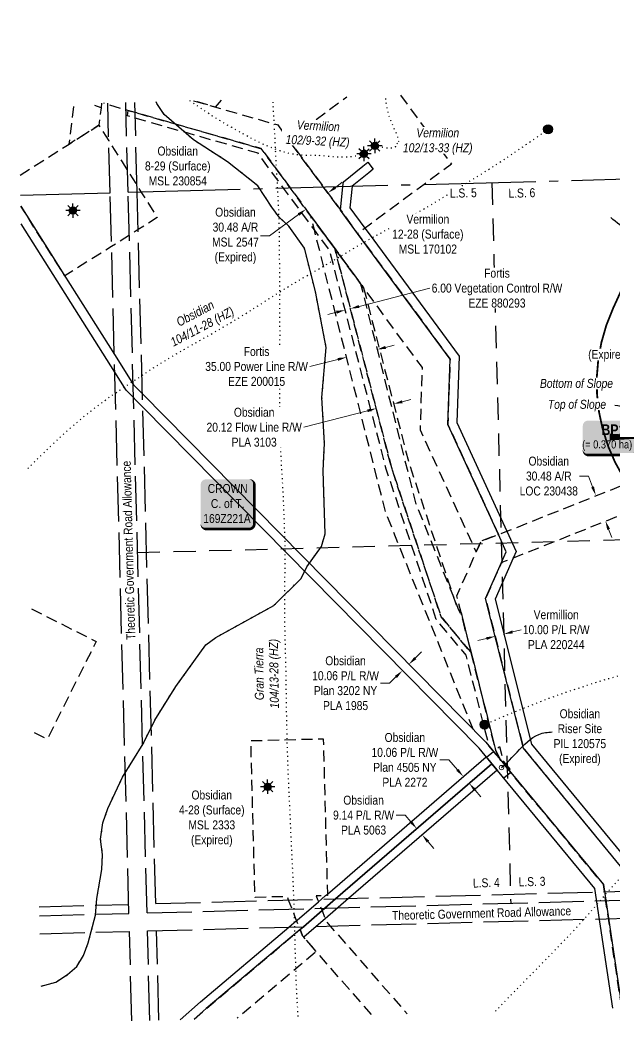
# Model space of a CAD drawing. Extents: x 621399 to 636927, y 5840575 to 5849274.
# Drawn here: x 627266 to 627930, y 5843533 to 5844649 of the extents above; entities that cross this region are included whole.
import ezdxf
from ezdxf.enums import TextEntityAlignment as Align

# ---------------------------------------------------------------- set-up
doc = ezdxf.new("R2010")
doc.units = 0
doc.header["$LTSCALE"] = 5
doc.header["$PDSIZE"] = 0.5
for name, pattern in [('foc-ACCESSROAD', [3.75, 2.5, -1.25]), ('foc-BUFFER', [16.75, 15, -1.75]), ('foc-DOT', [1, 0.2, -0.8]), ('foc-FLOWLINE', [3.75, 2.5, -1.25]), ('foc-LSD', [8, 5, -3]), ('foc-QUARTERLINE', [33, 25, -3, 2, -3]), ('foc-UNSURVEYED', [12.5, 10, -2.5]), ('foc-WHEELTRACKS', [2, 0.4, -1.6])]:
    doc.linetypes.add(name, pattern=pattern)
doc.layers.get('Defpoints').update_dxf_attribs({"color": 9})
for name, color, linetype in [('AS-DRILL', 8, 'foc-DOT'), ('AS-DRILL-T', 8, 'Continuous'), ('AS-OWNER', 7, 'Continuous'), ('AUX-BUFFER', 7, 'foc-BUFFER'), ('C-AR', 13, 'foc-ACCESSROAD'), ('C-FLOWLINE', 13, 'foc-FLOWLINE'), ('C-RW', 13, 'Continuous'), ('C-WS', 13, 'foc-ACCESSROAD'), ('C-WS-S', 8, 'Continuous'), ('F-EZE', 190, 'foc-FLOWLINE'), ('F-RW', 190, 'Continuous'), ('F-WS', 190, 'foc-ACCESSROAD'), ('F-WS-S', 8, 'Continuous'), ('L-QSEC', 8, 'foc-QUARTERLINE'), ('L-ROAD-T', 7, 'Continuous'), ('L-SECTION-LSD', 7, 'foc-LSD'), ('L-USEC', 7, 'foc-UNSURVEYED'), ('P-TEMP-BLOCKS', 250, 'Continuous'), ('T-WATER-P3', 160, 'foc-WHEELTRACKS')]:
    doc.layers.add(name, color=color, linetype=linetype)
for name, color, linetype, lineweight in [('C-AR-T', 13, 'Continuous', 9), ('C-FLOWLINE-T', 13, 'Continuous', 9), ('C-RW-T', 13, 'Continuous', 9), ('C-WS-T', 13, 'Continuous', 9), ('F-EZE-T', 190, 'Continuous', 9), ('F-RW-T', 190, 'Continuous', 9), ('F-WS-T', 190, 'Continuous', 9), ('T-TEXT', 48, 'Continuous', 18)]:
    doc.layers.add(name, color=color, linetype=linetype, lineweight=lineweight)
doc.styles.add('100L', font='ARIALN.TTF', dxfattribs={"height": 11})
doc.styles.add('80', font='ARIALN.TTF', dxfattribs={"height": 10})
doc.styles.add('80CG', font='ARIALN.TTF', dxfattribs={"height": 10})
doc.styles.add('80L', font='ARIALN.TTF', dxfattribs={"height": 10})
doc.styles.add('BOLD', font='ARIALNB.TTF')
doc.styles.add('foc-LtypeFont', font='ARIALN.TTF', dxfattribs={"height": 7.35})
doc.linetypes.add('foc-TOPO-flowdirection-NOLINE', pattern='A,0,[">",foc-LtypeFont,S=0.3,R=0,X=0,Y=-0.945],-20,[">",foc-LtypeFont,S=0.3,R=0,X=0,Y=-0.945],0', length=20)
doc.dimstyles.new('CG2011', dxfattribs={"dimscale": 5, "dimtxt": 9, "dimasz": 2, "dimexe": 0.2, "dimexo": 0.0625, "dimgap": 0.5, "dimtad": 0, "dimtih": 1, "dimtoh": 1, "dimzin": 0, "dimdsep": 46, "dimtxsty": '80CG', "dimcen": 0.1, "dimse1": 1, "dimse2": 1, "dimclrd": 256, "dimclrt": 256, "dimaunit": 1, "dimadec": 4, "dimazin": 0, "dimtfac": 0.06, "dimtofl": 0, "dimtmove": 0, "dimatfit": 1, "dimfxl": 0.2, "dimtolj": 1, "dimtzin": 0, "dimlwd": -1, "dimarcsym": 0})
doc.dimstyles.new('Compass 5 000', dxfattribs={"dimscale": 5, "dimtxt": 9, "dimasz": 2, "dimexe": 0.2, "dimexo": 0.0625, "dimgap": 0.5, "dimtad": 0, "dimtih": 1, "dimtoh": 1, "dimzin": 0, "dimdsep": 46, "dimtxsty": '80CG', "dimcen": 0.1, "dimse1": 1, "dimse2": 1, "dimclrd": 256, "dimclrt": 256, "dimaunit": 1, "dimadec": 4, "dimazin": 0, "dimtfac": 0.06, "dimtofl": 0, "dimtmove": 0, "dimatfit": 1, "dimfxl": 0.2, "dimtolj": 1, "dimtzin": 0, "dimlwd": -1, "dimarcsym": 0})

# ---------------------------------------------------------------- blocks, each defined once
blk = doc.blocks.new('*D48')
at = {"layer": 'C-AR-T', "transparency": 16777216}
for p, q in [((627900.3, 5844140.6), (627890.3, 5844140.6)), ((627904.9, 5844128.5), (627900.3, 5844140.6)), ((627922.7, 5844081.3), (627926.3, 5844072))]:
    blk.add_line(p, q, dxfattribs=at)
for points in [[(627906.4, 5844129.1), (627903.3, 5844128), (627908.4, 5844119.2)], [(627924.3, 5844081.9), (627921.2, 5844080.7), (627919.2, 5844090.7)]]:
    blk.add_solid(points, dxfattribs=at)
at = {"layer": 'Defpoints', "color": 0, "transparency": 16777216}
for p in [(627939.6, 5844131), (627908.4, 5844119.2), (627950.3, 5844102.4)]:
    blk.add_point(p, dxfattribs=at)
at = {"layer": 'C-AR-T', "transparency": 16777216, "insert": (627856, 5844140.6), "char_height": 10, "attachment_point": 5, "style": '80CG'}
blk.add_mtext('\\A1;Obsidian\\P30.48 A/R\\PLOC 230438', dxfattribs=at)
blk = doc.blocks.new('*D49')
at = {"layer": 'C-AR-T', "transparency": 16777216}
for p, q in [((627617.5, 5844462.4), (627625.5, 5844468.4)), ((627576.8, 5844432.5), (627544.2, 5844408.6)), ((627544.2, 5844408.6), (627534.2, 5844408.6))]:
    blk.add_line(p, q, dxfattribs=at)
for points in [[(627616.5, 5844463.8), (627618.4, 5844461.1), (627609.4, 5844456.5)], [(627575.8, 5844433.8), (627577.8, 5844431.2), (627584.8, 5844438.4)]]:
    blk.add_solid(points, dxfattribs=at)
at = {"layer": 'Defpoints', "color": 0, "transparency": 16777216}
for p in [(627609.4, 5844456.5), (627730, 5844292.7), (627705.4, 5844274.6)]:
    blk.add_point(p, dxfattribs=at)
at = {"layer": 'C-AR-T', "transparency": 16777216, "insert": (627506.3, 5844408.6), "char_height": 10, "attachment_point": 5, "style": '80CG'}
blk.add_mtext('\\A1;Obsidian\\P30.48 A/R\\PMSL 2547\\P(Expired)', dxfattribs=at)
blk = doc.blocks.new('*D53')
at = {"layer": 'C-FLOWLINE-T', "transparency": 16777216}
for p, q in [((627692.5, 5844223.6), (627702.2, 5844226.1)), ((627653.7, 5844213.5), (627582.6, 5844195.1))]:
    blk.add_line(p, q, dxfattribs=at)
for points in [[(627692.1, 5844225.2), (627692.9, 5844222), (627682.8, 5844221.1)], [(627653.3, 5844215.1), (627654.1, 5844211.9), (627663.4, 5844216)]]:
    blk.add_solid(points, dxfattribs=at)
at = {"layer": 'Defpoints', "color": 0, "transparency": 16777216}
for p in [(627663.4, 5844216), (627676, 5844166.9), (627695.5, 5844172)]:
    blk.add_point(p, dxfattribs=at)
at = {"layer": 'C-FLOWLINE-T', "transparency": 16777216, "insert": (627527.2, 5844195.1), "char_height": 10, "attachment_point": 5, "style": '80CG', "bg_fill": 3, "box_fill_scale": 1.1, "bg_fill_color": 256, "bg_fill_true_color": 13158600, "bg_fill_transparency": 0}
blk.add_mtext('\\A1;Obsidian\\P20.12 Flow Line R/W\\PPLA 3103', dxfattribs=at)
blk = doc.blocks.new('*D54')
at = {"layer": 'C-RW-T', "transparency": 16777216}
for p, q in [((627706.9, 5843937.5), (627714.1, 5843944.5)), ((627678.3, 5843909.5), (627668.3, 5843909.5)), ((627685.4, 5843916.5), (627678.3, 5843909.5))]:
    blk.add_line(p, q, dxfattribs=at)
for points in [[(627705.8, 5843938.7), (627708.1, 5843936.3), (627699.8, 5843930.5)], [(627684.3, 5843917.7), (627686.6, 5843915.3), (627692.6, 5843923.5)]]:
    blk.add_solid(points, dxfattribs=at)
at = {"layer": 'Defpoints', "color": 0, "transparency": 16777216}
for p in [(627621.9, 5843995.9), (627629.1, 5844002.9), (627692.6, 5843923.5)]:
    blk.add_point(p, dxfattribs=at)
at = {"layer": 'C-RW-T', "transparency": 16777216, "insert": (627629.2, 5843909.5), "char_height": 10, "attachment_point": 5, "style": '80CG'}
blk.add_mtext('\\A1;Obsidian\\P10.06 P/L R/W\\PPlan 3202 NY\\PPLA 1985', dxfattribs=at)
blk = doc.blocks.new('*D55')
at = {"layer": 'C-RW-T', "transparency": 16777216}
for p, q in [((627744.5, 5843824), (627734.5, 5843824)), ((627754, 5843812.9), (627744.5, 5843824)), ((627773.7, 5843790.2), (627780.2, 5843782.6))]:
    blk.add_line(p, q, dxfattribs=at)
for points in [[(627755.3, 5843814), (627752.8, 5843811.8), (627760.6, 5843805.4)], [(627775, 5843791.3), (627772.4, 5843789.1), (627767.2, 5843797.8)]]:
    blk.add_solid(points, dxfattribs=at)
at = {"layer": 'Defpoints', "color": 0, "transparency": 16777216}
for p in [(627760.6, 5843805.4), (627727, 5843776.3), (627733.6, 5843768.7)]:
    blk.add_point(p, dxfattribs=at)
at = {"layer": 'C-RW-T', "transparency": 16777216, "insert": (627695.4, 5843824), "char_height": 10, "attachment_point": 5, "style": '80CG'}
blk.add_mtext('\\A1;Obsidian\\P10.06 P/L R/W\\PPlan 4505 NY\\PPLA 2272', dxfattribs=at)
blk = doc.blocks.new('*D56')
at = {"layer": 'C-RW-T', "transparency": 16777216}
for p, q in [((627695.6, 5843762.3), (627685.6, 5843762.3)), ((627702.1, 5843754.8), (627695.6, 5843762.3)), ((627721.2, 5843732.7), (627727.7, 5843725.2))]:
    blk.add_line(p, q, dxfattribs=at)
for points in [[(627703.4, 5843755.9), (627700.9, 5843753.7), (627708.7, 5843747.2)], [(627722.5, 5843733.8), (627719.9, 5843731.6), (627714.7, 5843740.3)]]:
    blk.add_solid(points, dxfattribs=at)
at = {"layer": 'Defpoints', "color": 0, "transparency": 16777216}
for p in [(627714.7, 5843740.3), (627697.7, 5843737.7), (627703.7, 5843730.8)]:
    blk.add_point(p, dxfattribs=at)
at = {"layer": 'C-RW-T', "transparency": 16777216, "insert": (627649.3, 5843762.3), "char_height": 10, "attachment_point": 5, "style": '80CG'}
blk.add_mtext('\\A1;Obsidian\\P9.14 P/L R/W\\PPLA 5063', dxfattribs=at)
blk = doc.blocks.new('*D58')
at = {"layer": 'Defpoints', "color": 0, "transparency": 16777216}
for p in [(627630.3, 5844273.2), (627691.5, 5844173.9), (627657.5, 5844165.3)]:
    blk.add_point(p, dxfattribs=at)
at = {"layer": 'F-EZE-T', "transparency": 16777216}
for p, q in [((627673.9, 5844284.2), (627683.6, 5844286.7)), ((627620.6, 5844270.8), (627589.4, 5844262.9))]:
    blk.add_line(p, q, dxfattribs=at)
for points in [[(627673.5, 5844285.9), (627674.3, 5844282.6), (627664.2, 5844281.8)], [(627620.2, 5844272.4), (627621, 5844269.2), (627630.3, 5844273.2)]]:
    blk.add_solid(points, dxfattribs=at)
at = {"layer": 'F-EZE-T', "transparency": 16777216, "insert": (627529.9, 5844262.9), "char_height": 10, "attachment_point": 5, "style": '80CG', "bg_fill": 3, "box_fill_scale": 1.1, "bg_fill_color": 256, "bg_fill_true_color": 13158600, "bg_fill_transparency": 0}
blk.add_mtext('\\A1;Fortis\\P35.00 Power Line R/W\\PEZE 200015', dxfattribs=at)
blk = doc.blocks.new('*D59')
at = {"layer": 'Defpoints', "color": 0, "transparency": 16777216}
for p in [(627620.4, 5844358), (627626.3, 5844359.5), (627628.7, 5844325.9)]:
    blk.add_point(p, dxfattribs=at)
at = {"layer": 'F-EZE-T', "transparency": 16777216}
for p, q in [((627644.2, 5844329.9), (627723.1, 5844350.3)), ((627619.1, 5844323.4), (627609.4, 5844320.9))]:
    blk.add_line(p, q, dxfattribs=at)
for points in [[(627643.8, 5844331.5), (627644.6, 5844328.3), (627634.5, 5844327.4)], [(627618.6, 5844325), (627619.5, 5844321.8), (627628.7, 5844325.9)]]:
    blk.add_solid(points, dxfattribs=at)
at = {"layer": 'F-EZE-T', "transparency": 16777216, "insert": (627798.2, 5844350.3), "char_height": 10, "attachment_point": 5, "style": '80CG', "bg_fill": 3, "box_fill_scale": 1.1, "bg_fill_color": 256, "bg_fill_true_color": 13158600, "bg_fill_transparency": 0}
blk.add_mtext('\\A1;Fortis\\P6.00 Vegetation Control R/W\\PEZE 880293', dxfattribs=at)
blk = doc.blocks.new('*D61')
at = {"layer": 'Defpoints', "color": 0, "transparency": 16777216}
for p in [(627795.4, 5843965), (627805.1, 5843967.4), (627805.9, 5843964.3)]:
    blk.add_point(p, dxfattribs=at)
at = {"layer": 'F-RW-T', "transparency": 16777216}
for p, q in [((627815.6, 5843966.7), (627825.3, 5843969.2)), ((627786.5, 5843959.4), (627776.8, 5843957))]:
    blk.add_line(p, q, dxfattribs=at)
for points in [[(627786.1, 5843961), (627786.9, 5843957.8), (627796.2, 5843961.9)], [(627815.2, 5843968.4), (627816, 5843965.1), (627805.9, 5843964.3)]]:
    blk.add_solid(points, dxfattribs=at)
at = {"layer": 'F-RW-T', "transparency": 16777216, "insert": (627864.3, 5843969.2), "char_height": 10, "attachment_point": 5, "style": '80CG'}
blk.add_mtext('\\A1;Vermillion\\P10.00 P/L R/W\\PPLA 220244', dxfattribs=at)
blk = doc.blocks.new('*U46')
h = blk.add_hatch(color=255)
edge = h.paths.add_edge_path()
edge.add_line((-24, -28.5), (24, -28.5))
edge.add_arc((24, -22.5), 6, 270, 360)
edge.add_line((30, -22.5), (30, 21))
edge.add_arc((24, 21), 6, 0, 90)
edge.add_line((24, 27), (-24, 27))
edge.add_arc((-24, 21), 6, 90, 180)
edge.add_line((-30, 21), (-30, -22.5))
edge.add_arc((-24, -22.5), 6, 180, 270)
at = {"color": 14, "flags": 128}
blk.add_lwpolyline([(-24, -28.5, 3, 3, 0), (24, -28.5, 3, 3, 0.414214), (30, -22.5, 3, 3, 0), (30, 21, 3, 0, 0.414214), (24, 27, 0, 0, 0), (-24, 27, 0, 0, 0.414214), (-30, 21, 0, 0, 0), (-30, -22.5, 0, 3, 0.414214)], format="xyseb", close=True, dxfattribs=at)
at = {"color": 14, "style": '80'}
blk.add_attdef('ENTER_TEXT_001', (-26.8, -4.9), '', height=10, dxfattribs=at)
blk = doc.blocks.new('GAS')
h = blk.add_hatch(color=255)
h.dxf.hatch_style = 1
edge = h.paths.add_edge_path()
edge.add_arc((0, 0), 0.9, 0, 360)
for p, q in [((-0.81, 0), (-1.62, 0)), ((-0.57, 0.57), (-1.14, 1.14)), ((0, 0.81), (0, 1.62)), ((0.57, 0.57), (1.14, 1.14)), ((1.62, 0), (0.81, 0)), ((-0.57, -0.57), (-1.14, -1.14)), ((0, -0.81), (0, -1.62)), ((1.14, -1.14), (0.57, -0.57))]:
    blk.add_line(p, q)
blk.add_circle((0, 0), 0.8)
blk = doc.blocks.new('BH-Existing')
at = {"layer": 'AS-DRILL-T'}
h = blk.add_hatch(color=256, dxfattribs=at)
h.dxf.hatch_style = 1
edge = h.paths.add_edge_path()
edge.add_arc((0, 0), 0.5, 0, 360)
blk.add_circle((0, 0), 0.5, dxfattribs=at)
blk = doc.blocks.new('*U73')
at = {"true_color": 0xff8aff}
h = blk.add_hatch(color=211, dxfattribs=at)
edge = h.paths.add_edge_path()
edge.add_line((-24, -20), (24, -20))
edge.add_arc((24, -14), 6, 270, 360)
edge.add_line((30, -14), (30, 12.5))
edge.add_arc((24, 12.5), 6, 0, 90)
edge.add_line((24, 18.5), (-24, 18.5))
edge.add_arc((-24, 12.5), 6, 90, 180)
edge.add_line((-30, 12.5), (-30, -14))
edge.add_arc((-24, -14), 6, 180, 270)
at = {"color": 250, "flags": 128}
blk.add_lwpolyline([(-24, -20, 3, 3, 0), (24, -20, 3, 3, 0.414214), (30, -14, 3, 3, 0), (30, 12.5, 3, 0, 0.414214), (24, 18.5, 0, 0, 0), (-24, 18.5, 0, 0, 0.414214), (-30, 12.5, 0, 0, 0), (-30, -14, 0, 3, 0.414214)], format="xyseb", close=True, dxfattribs=at)
at = {"flags": 128}
blk.add_lwpolyline([(68.1, 0.8, 0, 7.5, 0), (0, 0, 0, 0, 0)], format="xyseb", dxfattribs=at)
at = {"color": 250}
for tag, p, height, style in [('TEMP_AREA_W1_001', (-9.2, 2.2), 12, 'BOLD'), ('ENTER_TEXT_001', (-30.7, -12.6), 9, '80')]:
    blk.add_attdef(tag, p, '', height=height, dxfattribs=dict(at, style=style))

msp = doc.modelspace()

# ---------------------------------------------------------------- linework, layer by layer
at = {"layer": 'AS-DRILL', "flags": 128}
for points in [[(630969.023, 5844687.296), (630969.023, 5844687.306), (630969.146, 5844687.559), (630969.394, 5844688.016), (630971.016, 5844688.34), (630971.761, 5844688.15), (630972.639, 5844687.503), (630972.647, 5844686.463), (630971.918, 5844685.663), (630971.163, 5844685.093), (630970.295, 5844685.019), (630969.695, 5844685.363), (630969.762, 5844686.235), (630970.077, 5844686.784), (630970.287, 5844686.78), (630970.429, 5844686.744), (630970.541, 5844686.647), (630970.722, 5844686.251), (630970.801, 5844685.913), (630970.857, 5844685.675), (630970.773, 5844685.462), (630970.598, 5844685.278), (630970.487, 5844685.305), (630970.368, 5844685.632), (630970.247, 5844686.068), (630970.082, 5844686.594), (630969.764, 5844687.276), (630969.596, 5844687.582), (630969.386, 5844687.926), (630969.009, 5844688.576), (630968.485, 5844689.082), (630967.816, 5844689.414), (630967.1, 5844689.605), (630966.99, 5844689.612), (630966.912, 5844689.55), (630966.902, 5844689.53), (630966.866, 5844689.399), (630966.834, 5844689.098), (630966.736, 5844688.645), (630966.736, 5844688.635), (630966.552, 5844688.03), (630966.233, 5844687.261), (630965.719, 5844686.307), (630965.01, 5844685.147), (630964.177, 5844683.754), (630963.231, 5844682.118), (630962.109, 5844680.317), (630960.729, 5844678.429), (630959.062, 5844676.424), (630957.078, 5844674.339), (630954.834, 5844672.208), (630952.291, 5844670.069), (630949.418, 5844667.941), (630946.273, 5844665.845), (630945.093, 5844665.093), (630942.859, 5844663.702), (630939.229, 5844661.444), (630935.421, 5844659.1), (630931.333, 5844656.729), (630926.994, 5844654.392), (630922.505, 5844652.07), (630917.777, 5844649.712), (630912.85, 5844647.298), (630907.658, 5844644.707), (630902.262, 5844641.911), (630896.66, 5844638.919), (630890.863, 5844635.791), (630884.917, 5844632.58), (630878.924, 5844629.267), (630872.734, 5844625.829), (630866.365, 5844622.396), (630859.705, 5844618.966), (630852.904, 5844615.561), (630846.093, 5844612.166), (630839.045, 5844608.645), (630831.96, 5844605.043), (630824.926, 5844601.392), (630817.658, 5844597.495), (630810.354, 5844593.466), (630803.013, 5844589.327), (630795.78, 5844585.241), (630788.291, 5844581.008), (630780.753, 5844576.753), (630773.037, 5844572.423), (630765.232, 5844568.071), (630757.457, 5844563.68), (630751.358, 5844560.225), (630750.116, 5844559.531), (630738.341, 5844552.881), (630735.188, 5844551.096), (630732.695, 5844549.688), (630730.488, 5844548.438), (630722.503, 5844544.051), (630714.344, 5844539.84), (630705.948, 5844535.852), (630697.506, 5844532.103), (630688.852, 5844528.429), (630680.137, 5844524.773), (630671.441, 5844521.167), (630662.636, 5844517.539), (630653.901, 5844513.912), (630645.066, 5844510.242), (630636.224, 5844506.483), (630627.416, 5844502.584), (630618.579, 5844498.645), (630609.836, 5844494.928), (630600.826, 5844491.474), (630591.755, 5844488.408), (630582.607, 5844485.621), (630573.451, 5844483.123), (630564.097, 5844480.9), (630554.658, 5844478.905), (630545.306, 5844476.982), (630535.995, 5844475.061), (630526.67, 5844473.249), (630517.14, 5844471.642), (630498.155, 5844468.979), (630479.035, 5844466.473), (630459.911, 5844463.777), (630440.878, 5844461.053), (630421.924, 5844459.061), (630402.849, 5844457.877), (630383.63, 5844456.859), (630364.373, 5844455.729), (630345.142, 5844454.421), (630325.91, 5844453.112), (630306.766, 5844451.896), (630287.551, 5844450.708), (630268.336, 5844449.499), (630249.208, 5844448.043), (630230.066, 5844446.407), (630210.922, 5844444.801), (630191.956, 5844443.279), (630172.884, 5844441.604), (630153.854, 5844439.861), (630134.645, 5844438.453), (630115.491, 5844437.607), (630096.268, 5844437.088), (630077.134, 5844436.603), (630057.941, 5844436.105), (630038.679, 5844435.546), (630019.637, 5844434.983), (630000.457, 5844434.356), (629981.421, 5844433.573), (629962.193, 5844432.514), (629942.951, 5844431.225), (629923.739, 5844429.897), (629904.648, 5844428.562), (629885.549, 5844427.167), (629866.385, 5844425.59), (629847.191, 5844423.982), (629828.068, 5844422.356), (629809.068, 5844420.604), (629789.742, 5844418.712), (629770.565, 5844416.865), (629751.39, 5844414.948), (629732.217, 5844412.92), (629713.187, 5844410.817), (629694.255, 5844408.396), (629675.202, 5844405.301), (629656.471, 5844401.365), (629637.99, 5844396.695), (629619.838, 5844391.324), (629601.595, 5844385.251), (629583.536, 5844379.052), (629565.373, 5844372.96), (629546.948, 5844367.352), (629528.391, 5844362.54), (629509.649, 5844358.283), (629491.06, 5844354.261), (629472.224, 5844350.172), (629453.549, 5844346.007), (629434.822, 5844341.561), (629416.579, 5844336.968), (629398.396, 5844332.006), (629380.329, 5844326.847), (629362.361, 5844321.681), (629344.475, 5844316.467), (629326.571, 5844311.183), (629308.504, 5844306.034), (629290.369, 5844301.504), (629272.059, 5844297.179), (629253.958, 5844292.87), (629235.453, 5844288.75), (629217.007, 5844285.001), (629198.452, 5844281.59), (629179.967, 5844278.191), (629161.81, 5844274.51), (629143.355, 5844270.341), (629125.43, 5844265.487), (629107.404, 5844259.869), (629089.606, 5844253.987), (629072.422, 5844247.972), (629054.081, 5844241.465), (629036.491, 5844235.649), (629018.33, 5844229.888), (629000.574, 5844224.287), (628982.483, 5844218.518), (628964.778, 5844212.549), (628947.286, 5844206.425), (628929.475, 5844200.313), (628912.177, 5844194.405), (628894.319, 5844188.171), (628876.388, 5844182.016), (628858.41, 5844176.129), (628840.35, 5844170.351), (628822.29, 5844164.512), (628804.448, 5844158.789), (628786.452, 5844152.842), (628768.477, 5844146.475), (628750.836, 5844140.318), (628733.146, 5844134.879), (628714.794, 5844129.893), (628696.381, 5844124.925), (628677.81, 5844119.902), (628659.231, 5844115.17), (628640.647, 5844110.608), (628622.429, 5844105.825), (628603.792, 5844100.661), (628585.284, 5844095.51), (628566.778, 5844090.66), (628548.024, 5844086.073), (628529.33, 5844081.518), (628510.661, 5844076.793), (628492.101, 5844071.721), (628473.773, 5844066.575), (628455.405, 5844061.428), (628437, 5844056.151), (628418.431, 5844050.668), (628400.095, 5844045.102), (628381.713, 5844039.725), (628363.087, 5844034.881), (628344.441, 5844030.387), (628325.733, 5844025.982), (628307.008, 5844021.445), (628288.423, 5844016.563), (628269.942, 5844011.513), (628251.544, 5844006.365), (628233.269, 5844001.121), (628214.773, 5843995.911), (628196.506, 5843990.727), (628177.984, 5843985.366), (628159.663, 5843979.96), (628141.219, 5843974.271), (628122.86, 5843968.444), (628104.539, 5843962.648), (628086.07, 5843957.529), (628067.333, 5843953.102), (628048.806, 5843948.642), (628030.158, 5843943.887), (628011.511, 5843939.073), (627993.177, 5843934.127), (627974.76, 5843928.949), (627956.16, 5843923.886), (627937.619, 5843918.835), (627919.199, 5843913.376), (627900.808, 5843907.609), (627882.471, 5843901.673), (627864.274, 5843895.41), (627846.415, 5843888.806), (627828.608, 5843881.794), (627810.937, 5843874.515), (627808.257, 5843873.393), (627784.279, 5843863.343)], [(627661.78, 5844509.013), (627661.791, 5844508.983), (627661.8, 5844509.004), (627661.833, 5844509.265), (627661.857, 5844509.495), (627661.905, 5844509.967), (627661.98, 5844510.899), (627662.649, 5844512.477), (627663.515, 5844513.4), (627663.765, 5844513.417), (627663.554, 5844513.051), (627662.966, 5844512.215), (627662.503, 5844511.563), (627662.045, 5844510.731), (627661.303, 5844510.391), (627661.214, 5844511.149), (627661.949, 5844511.699), (627662.214, 5844511.895), (627662.184, 5844511.895), (627662.174, 5844511.894), (627662.266, 5844511.837), (627662.622, 5844511.616), (627663.883, 5844510.819), (627665.712, 5844509.757), (627668.031, 5844508.667), (627670.595, 5844507.794), (627673.263, 5844507.154), (627675.973, 5844506.805), (627678.628, 5844506.655), (627681.036, 5844506.758), (627683.003, 5844507.25), (627684.425, 5844507.968), (627685.21, 5844508.538), (627685.869, 5844509.346), (627685.906, 5844509.477), (627685.981, 5844509.679), (627686.018, 5844509.8), (627686.005, 5844509.89), (627685.933, 5844509.988), (627685.841, 5844510.055), (627685.8, 5844510.074), (627685.8, 5844510.084), (627685.819, 5844510.115), (627685.849, 5844510.136), (627685.918, 5844510.158), (627686.046, 5844510.241), (627686.143, 5844510.353), (627686.406, 5844510.61), (627686.522, 5844510.774), (627686.628, 5844510.916), (627686.755, 5844511.03), (627686.893, 5844511.123), (627687.032, 5844511.157), (627687.162, 5844511.151), (627687.362, 5844511.156), (627687.036, 5844511.397), (627686.449, 5844512.042), (627686.373, 5844512.26), (627686.335, 5844512.579), (627686.399, 5844513.571), (627686.676, 5844514.069), (627687.164, 5844514.502), (627687.819, 5844514.709), (627688.097, 5844514.416), (627688.156, 5844514.058), (627688.584, 5844514.169), (627688.702, 5844514.242), (627688.739, 5844514.333), (627688.728, 5844514.383), (627688.599, 5844514.73), (627688.331, 5844515.393), (627688.036, 5844516.365), (627687.793, 5844517.599), (627687.505, 5844519.042), (627687.044, 5844520.621), (627686.44, 5844522.275), (627685.624, 5844524.035), (627684.602, 5844525.998), (627683.471, 5844528.279), (627682.291, 5844530.939), (627681.06, 5844533.998), (627679.74, 5844537.415), (627678.339, 5844541.239), (627677.019, 5844545.416), (627675.899, 5844549.988), (627674.958, 5844554.965), (627674.209, 5844560.247), (627673.814, 5844565.04)], [(627649.718, 5844500.126), (627649.728, 5844500.117), (627649.769, 5844500.088), (627649.82, 5844500.049), (627649.891, 5844500.001), (627649.963, 5844499.933), (627650.005, 5844499.864), (627650.067, 5844499.785), (627650.15, 5844499.678), (627650.244, 5844499.54), (627650.349, 5844499.353), (627650.444, 5844499.125), (627650.542, 5844498.828), (627650.641, 5844498.48), (627650.741, 5844498.122), (627650.88, 5844497.786), (627651.026, 5844497.56), (627651.149, 5844497.433), (627651.25, 5844497.396), (627651.319, 5844497.427), (627651.369, 5844497.439), (627651.398, 5844497.48), (627651.415, 5844497.61), (627651.389, 5844497.839), (627651.34, 5844498.168), (627651.21, 5844498.555), (627651.039, 5844498.981), (627650.837, 5844499.426), (627650.624, 5844499.89), (627650.392, 5844500.364), (627650.287, 5844500.551), (627650.066, 5844500.956), (627649.919, 5844501.212), (627649.686, 5844501.716), (627649.626, 5844502.105), (627649.647, 5844502.455), (627649.667, 5844502.826), (627649.679, 5844503.116), (627649.673, 5844503.346), (627649.669, 5844503.506), (627649.642, 5844503.405), (627649.605, 5844503.274), (627649.539, 5844503.123), (627649.444, 5844502.92), (627649.28, 5844502.726), (627649.074, 5844502.55), (627648.936, 5844502.457), (627648.867, 5844502.455), (627648.797, 5844502.423), (627648.779, 5844502.342), (627648.822, 5844502.254), (627648.893, 5844502.205), (627648.954, 5844502.187), (627648.994, 5844502.178), (627649.044, 5844502.179), (627649.113, 5844502.201), (627649.172, 5844502.263), (627649.23, 5844502.344), (627649.258, 5844502.405), (627649.277, 5844502.436), (627649.276, 5844502.466), (627649.326, 5844502.497), (627649.586, 5844502.474), (627649.738, 5844502.408), (627649.81, 5844502.349), (627649.82, 5844502.35), (627649.789, 5844502.389), (627649.676, 5844502.486), (627649.542, 5844502.633), (627649.518, 5844502.792), (627649.552, 5844503.013), (627649.615, 5844503.295), (627649.667, 5844503.576), (627649.75, 5844503.869), (627649.862, 5844504.172), (627649.938, 5844504.324), (627650.036, 5844504.396), (627650.193, 5844504.53), (627650.31, 5844504.623), (627650.478, 5844504.718), (627650.507, 5844504.729), (627650.738, 5844504.705), (627650.993, 5844504.511), (627651.188, 5844504.326), (627651.37, 5844504.251), (627651.474, 5844504.124), (627651.47, 5844503.864), (627651.456, 5844503.633), (627651.481, 5844503.444), (627651.505, 5844503.294), (627651.527, 5844503.225), (627651.598, 5844503.207), (627651.57, 5844503.126), (627651.433, 5844503.012), (627651.305, 5844502.939), (627651.226, 5844502.897), (627651.196, 5844502.896), (627651.195, 5844502.916), (627651.165, 5844502.905), (627651.116, 5844502.884), (627650.88, 5844502.738), (627650.417, 5844502.446), (627649.71, 5844501.967), (627648.804, 5844501.393), (627647.7, 5844500.774), (627646.209, 5844500.024), (627644.372, 5844499.156), (627642.304, 5844498.261), (627639.875, 5844497.447), (627637.098, 5844496.924), (627633.943, 5844496.671), (627630.416, 5844496.528), (627626.408, 5844496.383), (627621.988, 5844496.327), (627617.402, 5844496.506), (627612.718, 5844496.954), (627608.002, 5844497.52), (627603.268, 5844497.986), (627598.44, 5844498.219), (627593.336, 5844498.325), (627587.872, 5844498.392), (627582.145, 5844498.591), (627575.96, 5844499.079), (627569.585, 5844499.962), (627563.035, 5844501.37), (627556.371, 5844503.356), (627549.636, 5844505.76), (627542.933, 5844508.445), (627536.121, 5844511.447), (627529.404, 5844514.702), (627522.75, 5844518.198), (627516.062, 5844521.834), (627509.189, 5844525.645), (627502.195, 5844529.542), (627495.067, 5844533.557), (627487.954, 5844537.741), (627480.936, 5844542.148), (627473.953, 5844546.747), (627467.019, 5844551.396), (627460.063, 5844556.085), (627455.411, 5844559.238)], [(627576.436, 5843537.587), (627575.23, 5843555.258), (627574.308, 5843574.351), (627573.697, 5843593.411), (627573.102, 5843612.632), (627572.589, 5843631.785), (627572.047, 5843650.878), (627571.461, 5843670.129), (627570.755, 5843689.377), (627569.904, 5843708.441), (627568.939, 5843727.653), (627568.082, 5843746.947), (627567.277, 5843766.162), (627566.347, 5843785.204), (627565.471, 5843804.468), (627564.728, 5843823.585), (627564.197, 5843842.648), (627563.756, 5843861.723), (627563.354, 5843880.829), (627563.106, 5843899.809), (627562.854, 5843918.889), (627562.47, 5843938.075), (627561.917, 5843957.217), (627561.468, 5843976.212), (627561.316, 5843995.325), (627561.416, 5844014.384), (627561.662, 5844033.557), (627561.85, 5844052.668), (627561.557, 5844071.837), (627560.925, 5844090.927), (627560.18, 5844110.134), (627559.194, 5844129.405), (627558.047, 5844148.692), (627557.048, 5844167.682), (627556.406, 5844186.782), (627556.005, 5844205.858), (627555.854, 5844224.93), (627555.925, 5844243.929), (627555.899, 5844263.185), (627555.974, 5844282.403), (627556.049, 5844301.642), (627555.945, 5844320.826), (627555.881, 5844340.001), (627555.845, 5844359.267), (627555.679, 5844378.549), (627555.493, 5844397.781), (627555.248, 5844417.021), (627554.689, 5844436.023), (627553.816, 5844455.146), (627552.693, 5844474.283), (627551.598, 5844493.481), (627550.736, 5844512.595), (627549.734, 5844531.685), (627548.662, 5844550.794), (627548.137, 5844561.701)], [(627274.46, 5844149.079), (627279.801, 5844154.363), (627293.491, 5844167.711), (627307.218, 5844180.789), (627321.39, 5844193.66), (627335.946, 5844206.01), (627350.768, 5844217.717), (627366.241, 5844229.06), (627382.067, 5844239.872), (627398.249, 5844250.424), (627414.379, 5844261.084), (627430.532, 5844271.245), (627447.041, 5844280.814), (627463.434, 5844290.181), (627480.303, 5844299.72), (627496.635, 5844309.155), (627512.899, 5844318.908), (627529.121, 5844329.09), (627545.375, 5844339.594), (627561.498, 5844349.774), (627577.989, 5844359.603), (627594.591, 5844369.045), (627611.032, 5844378.512), (627627.238, 5844388.154), (627643.709, 5844398.023), (627660.389, 5844407.507), (627677.183, 5844416.504), (627693.99, 5844425.751), (627710.353, 5844435.127), (627726.781, 5844444.684), (627743.091, 5844454.599), (627759.395, 5844464.693), (627775.548, 5844474.494), (627791.95, 5844484.681), (627808.132, 5844495.252), (627823.796, 5844505.78), (627839.669, 5844516.714), (627855.222, 5844527.62)], [(627796.503, 5843543.434), (627802.902, 5843550.386), (627816.388, 5843564.279), (627830.017, 5843578.055), (627843.476, 5843591.798), (627856.865, 5843605.578), (627870.334, 5843619.341), (627883.571, 5843633.177), (627896.497, 5843647.436), (627909.225, 5843661.999), (627921.734, 5843676.517), (627934.407, 5843690.879), (627947.18, 5843705.274), (627952.495, 5843711.323), (627964.411, 5843724.816)]]:
    msp.add_lwpolyline(points, dxfattribs=at)
at = {"layer": 'AUX-BUFFER', "color": 251, "linetype": 'foc-BUFFER', "const_width": 1.999, "flags": 128}
msp.add_lwpolyline([(628197.425, 5844064.715, 0.17363032), (628291.363, 5844161.383), (628303.787, 5844188.671, 0.41421356), (628204.672, 5844453.476, 0.41421356), (627939.867, 5844354.361), (627927.443, 5844327.073, 0.41421356), (628026.558, 5844062.268, 0.16434664), (628153.876, 5844049.305)], format="xyb", dxfattribs=at)
at = {"layer": 'C-AR', "flags": 128}
for points in [[(627937.425, 5843547.178), (627916.875, 5843684.817), (627813.484, 5843810.078), (627801.674, 5843824.445), (627796.641, 5843835.066), (627769.326, 5843943.522), (627760.322, 5843979.274), (627758.037, 5843988.348), (627753.358, 5844006.927), (627775.128, 5844056.048), (627780.499, 5844068.17), (627799.774, 5844075.456), (627809.154, 5844079), (627974.132, 5844144.668), (628141.57, 5844158.118), (628161.438, 5844201.733), (628207.892, 5844303.687), (628309.963, 5844527.704), (628363.331, 5844583.356)], [(628371.635, 5844583.577), (628371.705, 5844580.962), (628404.129, 5844581.836), (628335.505, 5844510.275), (628161.866, 5844129.205), (628118.543, 5844125.719), (627980.848, 5844114.641), (627816.349, 5844049.116), (627803.214, 5844044.152), (627785.499, 5844004.181), (627827.623, 5843836.931), (627944.431, 5843695.073), (627947.158, 5843677.631), (627951.858, 5843647.58), (627955.942, 5843621.476), (627958.128, 5843607.5), (627967.438, 5843547.975)], [(627356.878, 5844556.62), (627356.26, 5844551.454), (627353.95, 5844532.112), (627320.76, 5844511.144), (627326.094, 5844555.803)], [(627490.419, 5844560.168), (627483.789, 5844552.427), (627470.463, 5844556.241), (627464.092, 5844558.065), (627459.605, 5844559.349)]]:
    msp.add_lwpolyline(points, dxfattribs=at)
at = {"layer": 'C-FLOWLINE', "flags": 128}
msp.add_lwpolyline([(627649.278, 5844350.848), (627699.707, 5844155.859), (627753.713, 5843993.509), (627758.037, 5843988.348), (627769.326, 5843943.522), (627735.823, 5843983.521), (627680.39, 5844150.154), (627617.217, 5844394.423), (627649.278, 5844350.848)], close=True, dxfattribs=at)
at = {"layer": 'C-RW'}
for points in [[(627266.786, 5844441.846), (627314.954, 5844365.48), (627371.159, 5844276.375), (627392.461, 5844242.605), (627402.488, 5844232.34), (627785.792, 5843843.69), (627801.674, 5843824.445), (627813.484, 5843810.078), (627916.875, 5843684.817), (627937.425, 5843547.178)], [(627927.298, 5843546.909), (627907.345, 5843680.566), (627791.839, 5843820.563), (627778.319, 5843836.946), (627402.875, 5844217.556), (627384.524, 5844236.34), (627371.674, 5844256.712), (627267.301, 5844422.18)], [(627444.652, 5843534.086), (627467.157, 5843554.054), (627565.956, 5843637.333), (627574.572, 5843644.6), (627575.033, 5843644.989), (627599.129, 5843665.602), (627602.203, 5843668.47), (627606.98, 5843672.599), (627608.877, 5843674.24), (627786.145, 5843827.462), (627792.583, 5843819.661), (627618.065, 5843668.891), (627602.942, 5843655.797), (627582.202, 5843637.764), (627578.426, 5843634.694), (627473.736, 5843546.448), (627460.27, 5843534.501)]]:
    msp.add_lwpolyline(points, dxfattribs=at)
msp.add_lwpolyline([(627588.3, 5843631.073), (627582.452, 5843626.134), (627581.202, 5843627.56), (627578.426, 5843634.694), (627582.202, 5843637.764), (627602.942, 5843655.797), (627618.065, 5843668.891), (627792.583, 5843819.661), (627798.397, 5843812.593), (627632.499, 5843669.273), (627606.455, 5843646.766), (627596.482, 5843638.143), (627588.3, 5843631.073)], close=True, dxfattribs=at)
at = {"layer": 'C-WS', "flags": 128}
for points in [[(627459.604, 5844559.349), (627464.092, 5844558.065), (627470.463, 5844556.241), (627502.823, 5844546.977), (627553.513, 5844532.466), (627604.51, 5844463.15), (627745.768, 5844271.168), (627743.383, 5844198.216), (627799.774, 5844075.456), (627780.499, 5844068.17), (627775.128, 5844056.048), (627712.667, 5844192.023), (627714.941, 5844261.605), (627649.278, 5844350.848), (627617.217, 5844394.423), (627567.372, 5844462.165), (627535.114, 5844506.01), (627394.257, 5844546.333), (627386.123, 5844548.662), (627363.854, 5844555.037), (627362.759, 5844555.351), (627359.361, 5844556.686)], [(627265.878, 5844476.474), (627320.76, 5844511.144), (627353.95, 5844532.112), (627364.911, 5844514.735), (627379.749, 5844491.21), (627396.393, 5844464.822), (627400.853, 5844457.752), (627418.972, 5844429.027), (627397.685, 5844415.579), (627368.001, 5844396.826), (627315.931, 5844363.932), (627314.954, 5844365.481), (627266.786, 5844441.846)], [(627278.567, 5843992.404), (627350.873, 5843956.167), (627296.18, 5843847.033), (627282.194, 5843854.042)], [(627658.148, 5843539.758), (627596.524, 5843610.076), (627582.452, 5843626.134), (627581.202, 5843627.56), (627578.426, 5843634.694), (627577.281, 5843637.633), (627574.572, 5843644.6), (627570.718, 5843654.504), (627565.66, 5843667.501), (627564.121, 5843671.461), (627528.127, 5843670.505), (627523.542, 5843845.44), (627604.334, 5843847.586), (627608.877, 5843674.24), (627608.919, 5843672.651), (627606.98, 5843672.599), (627596.512, 5843672.321), (627598.052, 5843668.36), (627599.129, 5843665.602), (627602.942, 5843655.797), (627606.455, 5843646.766), (627607.678, 5843643.623), (627612.113, 5843638.557), (627697.777, 5843540.811)], [(627460.27, 5843534.501), (627473.736, 5843546.448), (627578.426, 5843634.694), (627581.202, 5843627.56), (627582.452, 5843626.134), (627596.524, 5843610.076), (627508.398, 5843535.78)]]:
    msp.add_lwpolyline(points, dxfattribs=at)
msp.add_lwpolyline([(627813.484, 5843810.078), (627805.731, 5843803.691), (627798.396, 5843812.593), (627792.577, 5843819.654), (627786.661, 5843826.838), (627794.418, 5843833.234), (627798.582, 5843836.666), (627801.084, 5843838.729), (627805.189, 5843822.577), (627814.723, 5843811.098), (627813.484, 5843810.078)], close=True, dxfattribs=at)
at = {"layer": 'F-EZE', "flags": 128}
msp.add_lwpolyline([(627356.878, 5844556.62), (627356.26, 5844551.454), (627343.987, 5844556.278)], dxfattribs=at)
for points in [[(627796.641, 5843835.066), (627801.674, 5843824.445), (627789.37, 5843839.355), (627763.84, 5843940.723), (627730.487, 5843980.542), (627674.629, 5844148.454), (627611.695, 5844391.798), (627594.383, 5844415.326), (627560.061, 5844461.97), (627531.492, 5844500.803), (627394.422, 5844540.042), (627385.874, 5844542.489), (627386.596, 5844548.527), (627394.257, 5844546.333), (627535.114, 5844506.01), (627567.371, 5844462.164), (627590.486, 5844430.752), (627617.217, 5844394.423), (627680.39, 5844150.154), (627735.823, 5843983.521), (627769.326, 5843943.522), (627796.641, 5843835.066)], [(627796.641, 5843835.066), (627801.674, 5843824.445), (627785.792, 5843843.69), (627771.566, 5843858.119), (627673.998, 5844100.067), (627594.383, 5844415.325), (627590.486, 5844430.751), (627617.217, 5844394.422), (627646.018, 5844355.279), (627707.252, 5844110.885), (627749.619, 5844005.816), (627755.388, 5843991.51), (627760.322, 5843979.274), (627769.326, 5843943.522), (627796.641, 5843835.066)]]:
    msp.add_lwpolyline(points, close=True, dxfattribs=at)
at = {"layer": 'F-RW'}
msp.add_lwpolyline([(627944.431, 5843695.073), (627827.623, 5843836.931), (627785.499, 5844004.181), (627803.214, 5844044.152), (627808.586, 5844056.273), (627799.774, 5844075.456), (627743.383, 5844198.217), (627745.768, 5844271.168), (627642.672, 5844411.285), (627623.633, 5844437.161), (627626.238, 5844463.726), (627626.753, 5844468.989), (627648.648, 5844486.515), (627653.934, 5844490.747), (627660.181, 5844482.943), (627655.185, 5844478.943), (627636.405, 5844463.996), (627633.957, 5844440.008), (627650.718, 5844417.218), (627655.352, 5844410.907), (627755.876, 5844274.31), (627753.455, 5844200.252), (627809.154, 5844079), (627819.559, 5844056.352), (627816.349, 5844049.118), (627796.04, 5844003.287), (627836.767, 5843841.567), (627953.859, 5843699.367)], dxfattribs=at)
at = {"layer": 'F-WS', "flags": 128}
msp.add_lwpolyline([(627690.664, 5844565.487), (627747.416, 5844488.615), (627716.975, 5844466.134), (627642.672, 5844411.285), (627604.51, 5844463.15), (627565.655, 5844515.962), (627630.576, 5844563.891)], dxfattribs=at)
at = {"layer": 'L-QSEC'}
for p, q in [((627386.534, 5844457.372), (628198.285, 5844478.937)), ((627266.462, 5844454.182), (627366.428, 5844456.838))]:
    msp.add_line(p, q, dxfattribs=at)
at = {"layer": 'L-SECTION-LSD'}
for p, q in [((627792.403, 5844468.154), (627813.552, 5843664.041)), ((627397.073, 5844055.309), (628208.896, 5844076.876))]:
    msp.add_line(p, q, dxfattribs=at)
at = {"layer": 'L-USEC'}
for p, q in [((627366.428, 5844456.838), (627363.808, 5844556.805)), ((627386.534, 5844457.365), (627383.914, 5844557.339)), ((627396.587, 5844457.629), (627393.967, 5844557.606)), ((627387.506, 5843652.722), (627366.428, 5844456.838)), ((627407.612, 5843653.257), (627386.534, 5844457.365)), ((627417.401, 5843663.577), (627396.587, 5844457.629)), ((627417.401, 5843663.577), (628219.235, 5843684.879)), ((627407.612, 5843653.257), (628219.502, 5843674.826)), ((627287.278, 5843660.12), (627387.232, 5843662.775)), ((627387.232, 5843662.775), (627387.242, 5843662.776)), ((627287.541, 5843650.067), (627387.499, 5843652.722)), ((627387.499, 5843652.722), (627387.506, 5843652.722)), ((627408.139, 5843633.15), (628220.036, 5843654.72)), ((627288.068, 5843629.96), (627388.033, 5843632.616)), ((627390.654, 5843532.651), (627388.033, 5843632.616)), ((627408.139, 5843633.143), (627408.139, 5843633.15)), ((627410.76, 5843533.185), (627408.139, 5843633.143)), ((627418.192, 5843633.407), (627418.192, 5843633.417)), ((627420.813, 5843533.453), (627418.192, 5843633.407))]:
    msp.add_line(p, q, dxfattribs=at)
at = {"layer": 'T-WATER-P3', "flags": 128}
msp.add_lwpolyline([(627289.599, 5843571.576), (627305.914, 5843576.143), (627318.898, 5843584.378), (627329.138, 5843593.458), (627336.549, 5843605.834), (627341.955, 5843619.825), (627350.235, 5843650.817), (627351.705, 5843669.398), (627357.226, 5843701.724), (627357.955, 5843718.481), (627355.803, 5843735.442), (627358.359, 5843753.575), (627363.822, 5843769.75), (627380.32, 5843804.683), (627403.393, 5843841.929), (627416.216, 5843868.415), (627439.667, 5843905.72), (627473.219, 5843952.289), (627484.539, 5843960.652), (627549.067, 5843996.363), (627579.6, 5844026.376), (627586.05, 5844039.468), (627602.317, 5844062.121), (627606.365, 5844076.288), (627604.218, 5844146.52), (627605.54, 5844177.371), (627602.892, 5844228.473), (627607.619, 5844284.189), (627595.503, 5844346.644), (627583.285, 5844394.754), (627565.945, 5844419.346), (627555.064, 5844429.461), (627546.82, 5844440.661), (627531.409, 5844464.322), (627497.394, 5844491.423), (627459.364, 5844515.755), (627426.845, 5844544.238), (627418.659, 5844556.158), (627417.757, 5844558.238)], dxfattribs=at)
at = {"layer": 'T-WATER-P3', "linetype": 'foc-TOPO-flowdirection-NOLINE', "flags": 128}
msp.add_lwpolyline([(627289.599, 5843571.576), (627305.914, 5843576.143), (627318.898, 5843584.378), (627329.138, 5843593.458), (627336.549, 5843605.834), (627341.955, 5843619.825), (627350.235, 5843650.817), (627351.705, 5843669.398), (627357.226, 5843701.724), (627357.955, 5843718.481), (627355.803, 5843735.442), (627358.359, 5843753.575), (627363.822, 5843769.75), (627380.32, 5843804.683), (627403.393, 5843841.929), (627416.216, 5843868.415), (627439.667, 5843905.72), (627473.219, 5843952.289), (627484.539, 5843960.652), (627549.067, 5843996.363), (627579.6, 5844026.376), (627586.05, 5844039.468), (627602.317, 5844062.121), (627606.365, 5844076.288), (627604.218, 5844146.52), (627605.54, 5844177.371), (627602.892, 5844228.473), (627607.619, 5844284.189), (627595.503, 5844346.644), (627583.285, 5844394.754), (627565.945, 5844419.346), (627555.064, 5844429.461), (627546.82, 5844440.661), (627531.409, 5844464.322), (627497.394, 5844491.423), (627459.364, 5844515.755), (627426.845, 5844544.238), (627418.659, 5844556.158), (627417.757, 5844558.238)], dxfattribs=at)

# ---------------------------------------------------------------- block references
at = {"layer": 'AS-DRILL-T', "xscale": 9.996602499999954, "yscale": 9.996602499999954, "zscale": 9.996602499999954}
for p in [(627855.247, 5844527.567), (627784.28, 5843863.369)]:
    msp.add_blockref('BH-Existing', p, dxfattribs=at)
at = {"layer": 'C-WS-S', "xscale": 4.99828499999997, "yscale": 4.99828499999997, "zscale": 4.99828499999997}
for p in [(627324.942, 5844436.847), (627542.255, 5843794.017)]:
    msp.add_blockref('GAS', p, dxfattribs=at)
at = {"layer": 'F-WS-S', "xscale": 4.99828499999997, "yscale": 4.99828499999997, "zscale": 4.99828499999997}
msp.add_blockref('GAS', (627661.78, 5844509.013), dxfattribs=at)
at = {"layer": 'P-TEMP-BLOCKS', "xscale": 0.99966025, "yscale": 0.99966025, "zscale": 0.99966025}
msp.add_blockref('*U73', (627923.908, 5844184.094), dxfattribs=at).add_auto_attribs({'TEMP_AREA_W1_001': 'BP1', 'ENTER_TEXT_001': '(= 0.370 ha)'})

# ---------------------------------------------------------------- texts
at = {"layer": 'AS-DRILL-T', "char_height": 9.99657, "width": 77.08583, "attachment_point": 5, "style": '80CG'}
for s, insert, rotation in [('\\A1;{\\fArial Narrow|b0|i1|c0|p34;Obsidian\\P104/11-28 (HZ)}', (627465.954, 5844313.533), 27.94109), ('\\A1;{\\fArial Narrow|b0|i1|c0|p34;Gran Tierra\\P104/13-28 (HZ)}', (627542.454, 5843920.057), 90.75455)]:
    msp.add_mtext(s, dxfattribs=dict(at, insert=insert, rotation=rotation))
at = {"layer": 'C-WS-T', "char_height": 9.99657, "width": 72.59896, "attachment_point": 5, "style": '80CG'}
for s, insert in [('\\A1;Obsidian\\P8-29 (Surface)\\PMSL 230854', (627441.913, 5844486.573)), ('\\A1;Obsidian\\PRiser Site\\PPIL 120575\\P(Expired)', (627890.709, 5843848.951)), ('\\A1;Obsidian\\P4-28 (Surface)\\PMSL 2333\\P(Expired)', (627479.888, 5843758.288))]:
    msp.add_mtext(s, dxfattribs=dict(at, insert=insert))
at = {"layer": 'L-ROAD-T', "style": '80L'}
for rotation, p in [(91.501519, (627386.995, 5844057.816)), (1.521804, (627780.996, 5843652.912))]:
    msp.add_text('Theoretic Government Road Allowance', height=9.99657, rotation=rotation, dxfattribs=at).set_placement(p, align=Align.MIDDLE_CENTER)
at = {"layer": 'L-SECTION-LSD', "style": '100L'}
for s, p in [('L.S. 6', (627811.104, 5844451.107)), ('L.S. 3', (627822.464, 5843682.786)), ('L.S. 4', (627771.463, 5843681.475))]:
    msp.add_text(s, height=9.9966, rotation=1.521777, dxfattribs=at).set_placement(p)

# ---------------------------------------------------------------- dimensions: what is measured, and where the dimension line sits
at = {"layer": 'C-AR-T'}
for base, p1, p2, angle, text, picture, middle in [((627609.398, 5844456.507), (627705.392, 5844274.583), (627729.957, 5844292.657), 36.345229, 'Obsidian\\P30.48 A/R\\PMSL 2547\\P(Expired)', '*D49', (627506.309, 5844408.551)), ((627908.42, 5844119.189), (627950.334, 5844102.428), (627939.551, 5844130.956), 110.706016, 'Obsidian\\P30.48 A/R\\PLOC 230438', '*D48', (627856.023, 5844140.57))]:
    dim = msp.add_linear_dim(base=base, p1=p1, p2=p2, angle=angle, text=text, dimstyle='Compass 5 000', dxfattribs=at)
    dim.commit()
    dim.dimension.update_dxf_attribs({"geometry": picture, "text_midpoint": middle, "dimtype": 161})
at = {"layer": 'C-RW-T'}
for base, p1, p2, angle, text, picture, middle in [((627692.589, 5843923.492), (627629.093, 5844002.876), (627621.901, 5843995.85), 224.33077, 'Obsidian\\P10.06 P/L R/W\\PPlan 3202 NY\\PPLA 1985', '*D54', (627629.196, 5843909.516)), ((627760.589, 5843805.372), (627733.586, 5843768.742), (627727.011, 5843776.349), 130.838675, 'Obsidian\\P10.06 P/L R/W\\PPlan 4505 NY\\PPLA 2272', '*D55', (627695.39, 5843824.014)), ((627714.667, 5843740.298), (627697.676, 5843737.703), (627703.659, 5843730.782), 310.839238, 'Obsidian\\P9.14 P/L R/W\\PPLA 5063', '*D56', (627649.32, 5843762.35))]:
    dim = msp.add_linear_dim(base=base, p1=p1, p2=p2, angle=angle, text=text, dimstyle='Compass 5 000', dxfattribs=at)
    dim.commit()
    dim.dimension.update_dxf_attribs({"geometry": picture, "text_midpoint": middle, "dimtype": 161})
at = {"layer": 'F-RW-T'}
dim = msp.add_aligned_dim(p1=(627795.375, 5843964.97), p2=(627805.075, 5843967.412), distance=-3.215, text='Vermillion\\P10.00 P/L R/W\\PPLA 220244', dimstyle='Compass 5 000', dxfattribs=at)
dim.commit()
dim.dimension.update_dxf_attribs({"geometry": '*D61', "text_midpoint": (627864.34, 5843969.179)})

# ---------------------------------------------------------------- leaders
at = {"layer": 'AUX-BUFFER', "path_type": 1}
msp.add_leader([(627965.772, 5844396.494), (627925.06, 5844429.099)], dimstyle='CG2011', override={"dimasz": 2, "dimgap": 0.5, "dimtad": 0}, dxfattribs=at)
at = {"layer": 'C-WS-T', "path_type": 1}
msp.add_leader([(627803.202, 5843815.389), (627852.209, 5843854.446), (627859.812, 5843855.186)], dimstyle='Compass 5 000', override={"dimasz": 1, "dimldrblk": 'DotBlank'}, dxfattribs=at)
at = {"layer": 'T-TEXT', "path_type": 1}
msp.add_leader([(627958.015, 5844212.519), (627929.576, 5844219.222), (627922.511, 5844219.222)], dimstyle='Compass 5 000', override={"dimgap": 0.5, "dimtad": 0}, dxfattribs=at)

# ---------------------------------------------------------------- next in the draw order: texts
at = {"layer": 'AS-DRILL-T', "insert": (627598.305, 5844521.52), "char_height": 9.99657, "width": 77.71317, "attachment_point": 5, "rotation": 357.233766, "style": '80CG', "bg_fill": 3, "box_fill_scale": 1.15, "bg_fill_color": 256, "bg_fill_true_color": 256, "bg_fill_transparency": 0}
msp.add_mtext('\\A1;{\\fArial Narrow|b0|i1|c0|p34;Vermilion\\P102/9-32 (HZ)}', dxfattribs=at)
at = {"layer": 'AS-DRILL-T', "insert": (627732.091, 5844513.791), "char_height": 9.99657, "width": 77.71317, "attachment_point": 5, "style": '80CG', "bg_fill": 3, "box_fill_scale": 1.15, "bg_fill_color": 256, "bg_fill_true_color": 256, "bg_fill_transparency": 0}
msp.add_mtext('\\A1;{\\fArial Narrow|b0|i1|c0|p34;Vermilion\\P102/13-33 (HZ)}', dxfattribs=at)
at = {"layer": 'C-WS-T', "linetype": 'Continuous', "insert": (627899.955, 5844281.46), "char_height": 9.99657, "width": 133.71715, "attachment_point": 1, "style": '80CG', "bg_fill": 3, "box_fill_scale": 1.15, "bg_fill_color": 256, "bg_fill_true_color": 256, "bg_fill_transparency": 0}
msp.add_mtext('(Expired, To be Amended)', dxfattribs=at)
at = {"layer": 'L-SECTION-LSD', "insert": (627745.479, 5844461.122), "char_height": 9.9966, "width": 30.62996, "attachment_point": 1, "rotation": 1.521777, "style": '100L', "bg_fill": 3, "box_fill_scale": 1.15, "bg_fill_color": 256, "bg_fill_true_color": 256, "bg_fill_transparency": 0}
msp.add_mtext('L.S. 5', dxfattribs=at)
at = {"layer": 'T-TEXT', "char_height": 9.99657, "width": 81.30675, "attachment_point": 5, "style": '80CG', "bg_fill": 3, "box_fill_scale": 1.15, "bg_fill_color": 256, "bg_fill_true_color": 256, "bg_fill_transparency": 0}
for s, insert in [('\\A1;{\\fArial Narrow|b0|i1|c0|p34;Bottom of Slope}', (627886.884, 5844242.573)), ('\\A1;{\\fArial Narrow|b0|i1|c0|p34;Top of Slope}', (627887.46, 5844219.196))]:
    msp.add_mtext(s, dxfattribs=dict(at, insert=insert))

# ---------------------------------------------------------------- next in the draw order: dimensions: what is measured, and where the dimension line sits
at = {"layer": 'C-FLOWLINE-T'}
dim = msp.add_linear_dim(base=(627663.356, 5844216.021), p1=(627695.538, 5844171.978), p2=(627676.049, 5844166.938), angle=194.500157, text='Obsidian\\P20.12 Flow Line R/W\\PPLA 3103', dimstyle='Compass 5 000', override={"dimtfill": 1}, dxfattribs=at)
dim.commit()
dim.dimension.update_dxf_attribs({"geometry": '*D53', "text_midpoint": (627527.193, 5844195.147), "dimtype": 161})

# ---------------------------------------------------------------- next in the draw order: block references
at = {"layer": 'AS-OWNER'}
ref = msp.add_blockref('*U46', (627497.459, 5844110.041), dxfattribs=dict(at, xscale=0.9996569999999925, yscale=0.9996569999999925, zscale=0.9996569999999925))
ref.add_attrib('ENTER_TEXT_001', 'CROWN', (627475.407, 5844121.809), dxfattribs={"layer": '0', "color": 14, "height": 9.9966, "style": '80'})
ref.add_attrib('ENTER_TEXT_002', 'C. of T.', (627478.902, 5844104.971), dxfattribs={"layer": '0', "color": 14, "height": 9.9966, "style": '80'})
ref.add_attrib('ENTER_TEXT_003', '169Z221A', (627470.412, 5844088.269), dxfattribs={"layer": '0', "color": 14, "height": 9.9966, "style": '80'})
at = {"layer": 'F-WS-S', "xscale": 4.99828499999997, "yscale": 4.99828499999997, "zscale": 4.99828499999997}
msp.add_blockref('GAS', (627649.718, 5844500.126), dxfattribs=at)

# ---------------------------------------------------------------- next in the draw order: dimensions: what is measured, and where the dimension line sits
at = {"layer": 'F-EZE-T'}
dim = msp.add_linear_dim(base=(627630.268, 5844273.227), p1=(627691.458, 5844173.922), p2=(627657.512, 5844165.349), angle=194.173073, text='Fortis\\P35.00 Power Line R/W\\PEZE 200015', dimstyle='Compass 5 000', override={"dimtfill": 1}, dxfattribs=at)
dim.commit()
dim.dimension.update_dxf_attribs({"geometry": '*D58', "text_midpoint": (627529.862, 5844262.903), "dimtype": 161})

# ---------------------------------------------------------------- next in the draw order: dimensions: what is measured, and where the dimension line sits
dim = msp.add_linear_dim(base=(627628.733, 5844325.918), p1=(627626.254, 5844359.481), p2=(627620.441, 5844357.978), angle=194.500197, text='Fortis\\P6.00 Vegetation Control R/W\\PEZE 880293', dimstyle='Compass 5 000', override={"dimtfill": 1}, dxfattribs=at)
dim.commit()
dim.dimension.update_dxf_attribs({"geometry": '*D59', "text_midpoint": (627798.245, 5844350.32), "dimtype": 161})

# ---------------------------------------------------------------- next in the draw order: texts
at = {"layer": 'F-WS-T', "insert": (627721.048, 5844410.552), "char_height": 9.99657, "width": 78.96786, "attachment_point": 5, "style": '80CG', "bg_fill": 3, "box_fill_scale": 1.15, "bg_fill_color": 256, "bg_fill_true_color": 256, "bg_fill_transparency": 0}
msp.add_mtext('\\A1;Vermilion\\P12-28 (Surface)\\PMSL 170102', dxfattribs=at)

doc.saveas('drawing.dxf')
